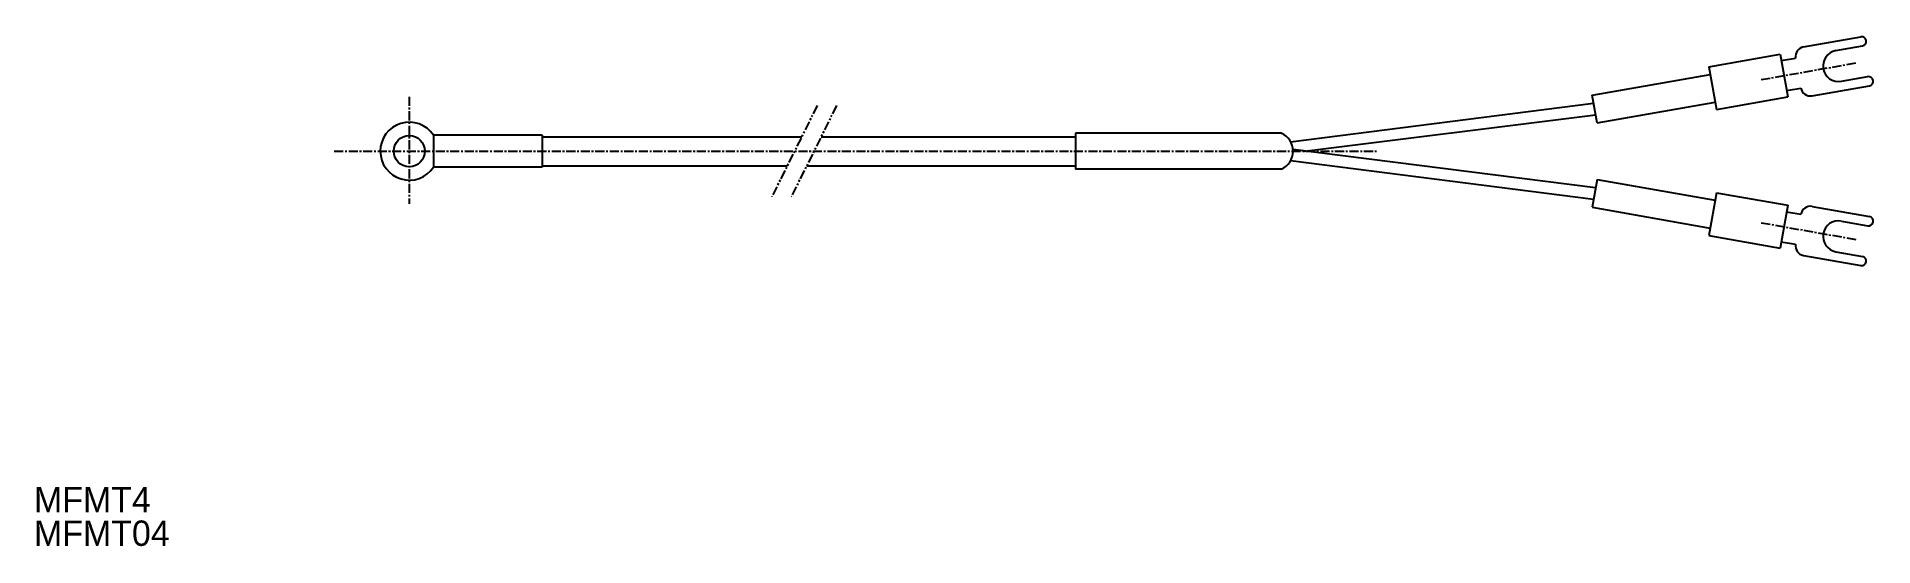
# Model space of a CAD drawing. Extents: x 67 to 321, y 200 to 271.
import ezdxf

# ---------------------------------------------------------------- set-up
doc = ezdxf.new("R2010")
doc.units = 0
doc.linetypes.add('CENTER', pattern=[2, 1.25, -0.25, 0.25, -0.25])
doc.linetypes.add('PHANTOM', pattern=[2.5, 1.25, -0.25, 0.25, -0.25, 0.25, -0.25])
doc.layers.get('0').update_dxf_attribs({"linetype": 'CONTINUOUS'})
doc.layers.add('CENTER', color=1, linetype='CENTER')

msp = doc.modelspace()

# ---------------------------------------------------------------- linework, layer by layer
at = {"color": 7, "linetype": 'CONTINUOUS'}
for p, q in [((311.01, 269.18), (318.92, 270.58)), ((315.49, 268.68), (319.15, 269.32)), ((297.96, 266.45), (307.81, 268.18)), ((297.96, 266.45), (299, 260.54)), ((307.81, 268.18), (308.85, 262.28)), ((307.96, 267.3), (309.93, 267.65)), ((281.87, 262.54), (298.14, 265.4)), ((308.69, 263.16), (310.66, 263.51)), ((312.2, 262.44), (320.11, 263.83)), ((316.24, 264.44), (319.89, 265.09)), ((240.3, 256.12), (282.07, 261.41)), ((282.55, 258.71), (281.87, 262.54)), ((282.55, 258.71), (298.82, 261.58)), ((299, 260.54), (308.85, 262.28)), ((242.21, 254.81), (282.35, 259.84)), ((137.09, 257.01), (122.09, 257.01)), ((122.09, 257.01), (122.09, 252.61)), ((137.09, 257.01), (137.09, 252.61)), ((137.09, 256.81), (172.88, 256.81)), ((175.56, 256.81), (210.64, 256.81)), ((238.99, 257.31), (210.64, 257.31)), ((210.64, 257.31), (210.64, 252.31)), ((240.3, 253.51), (282.07, 248.21)), ((240.62, 255.09), (282.35, 249.79)), ((137.09, 252.61), (122.1, 252.61)), ((137.09, 252.81), (170.88, 252.81)), ((173.57, 252.81), (210.64, 252.81)), ((238.99, 252.31), (210.64, 252.31)), ((282.55, 250.91), (281.87, 247.09)), ((282.55, 250.91), (298.82, 248.04)), ((299, 249.08), (297.96, 243.17)), ((299, 249.08), (308.85, 247.35)), ((281.87, 247.09), (298.14, 244.22)), ((308.85, 247.35), (307.81, 241.44)), ((308.69, 246.46), (310.66, 246.11)), ((312.2, 247.19), (320.11, 245.79)), ((297.96, 243.17), (307.81, 241.44)), ((316.24, 245.18), (319.89, 244.54)), ((307.96, 242.32), (309.93, 241.98)), ((315.49, 240.95), (319.15, 240.3)), ((311.01, 240.44), (318.92, 239.05))]:
    msp.add_line(p, q, dxfattribs=at)
at = {"color": 3, "linetype": 'PHANTOM'}
for p, q in [((175.01, 261.09), (168.75, 248.52)), ((177.69, 261.09), (171.43, 248.52))]:
    msp.add_line(p, q, dxfattribs=at)
at = {"color": 7, "linetype": 'CONTINUOUS'}
msp.add_circle((118.76, 254.81), 2.15, dxfattribs=at)
for centre, radius, start, end in [((311.25, 267.87), 1.33, 100, 189.7848), ((315.86, 266.56), 2.15, 100, 280), ((319.04, 269.95), 0.638, 280, 100), ((311.97, 263.75), 1.33, 190.2152, 280), ((320, 264.46), 0.638, 280, 100), ((118.76, 254.81), 4, 33.4753, 326.7411), ((237.92, 254.81), 2.72, 293.2224, 66.7785), ((311.97, 245.88), 1.33, 80, 169.7848), ((320, 245.16), 0.638, 260, 80), ((315.86, 243.06), 2.15, 80, 260), ((311.25, 241.75), 1.33, 170.2152, 260), ((319.04, 239.67), 0.638, 260, 80)]:
    msp.add_arc(centre, radius, start, end, dxfattribs=at)
at = {"layer": 'CENTER', "color": 1, "linetype": 'CENTER'}
for p, q in [((305.17, 264.67), (318.37, 267)), ((118.76, 262.31), (118.76, 247.57)), ((108.41, 254.8), (252.17, 254.81)), ((305.17, 244.95), (318.37, 242.62))]:
    msp.add_line(p, q, dxfattribs=at)

# ---------------------------------------------------------------- texts
at = {"color": 7, "linetype": 'CONTINUOUS'}
for s, p in [('MFMT4', (67, 205.02)), ('MFMT04', (67, 200.4))]:
    msp.add_text(s, height=3.5, dxfattribs=at).set_placement(p)

doc.saveas('drawing.dxf')
